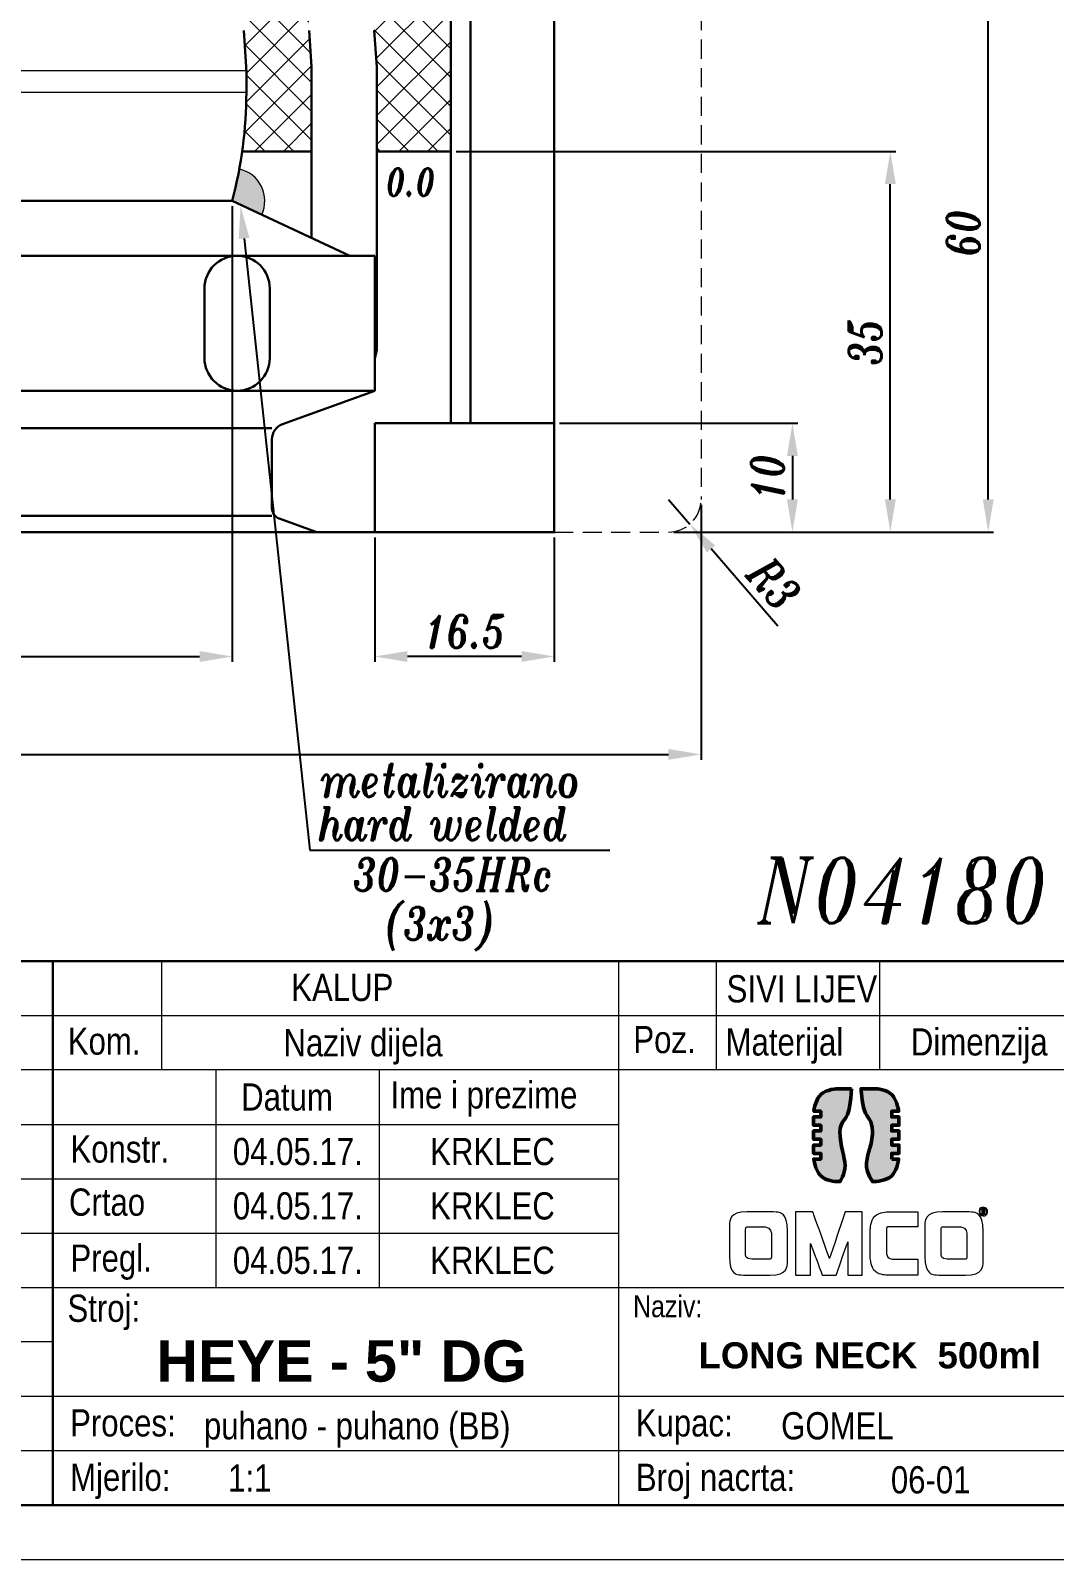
# Model space of a CAD drawing. Extents: x -409 to 623, y -170 to 506.
# Drawn here: x 327.6 to 421.7, y -94.1 to 46.4 of the extents above; entities that cross this region are included whole.
import ezdxf
from ezdxf import colors
from ezdxf.entities.mleader import LeaderData, LeaderLine
from ezdxf.math import Vec2, Vec3

# ---------------------------------------------------------------- set-up
doc = ezdxf.new("R2010")
doc.units = 0
doc.header["$LTSCALE"] = 7
doc.header["$MEASUREMENT"] = 0
doc.linetypes.add('HIDDEN', pattern=[0.375, 0.25, -0.125])
doc.layers.get('0').update_dxf_attribs({"linetype": 'CONTINUOUS', "lineweight": 15})
for name, color, linetype, lineweight in [('2', 2, 'HIDDEN', 15), ('3', 3, 'CONTINUOUS', 30), ('4', 5, 'CONTINUOUS', 50), ('8', 252, 'CONTINUOUS', 15), ('ENGLISH', 252, 'CONTINUOUS', 18)]:
    doc.layers.add(name, color=color, linetype=linetype, lineweight=lineweight)
doc.styles.add('ITALICT', font='ITALICT.shx', dxfattribs={"width": 0.8, "height": 3})
doc.styles.get("Standard").update_dxf_attribs({"font": 'isocp.shx', "height": 3})
doc.styles.add('style2', font='swissc.ttf')
doc.dimstyles.get("Standard").update_dxf_attribs({"dimtxt": 3, "dimasz": 3, "dimexe": 0.5, "dimexo": 0.5, "dimgap": 0.8, "dimtad": 1, "dimdsep": 46, "dimtxsty": 'ITALICT', "dimcen": 0.09, "dimazin": 2, "dimtfac": 1, "dimtmove": 0, "dimatfit": 3, "dimfxl": 1, "dimtolj": 1, "dimtzin": 0, "dimarcsym": 0})

# ---------------------------------------------------------------- blocks, each defined once
blk = doc.blocks.new('*D31')
at = {"color": 0, "linetype": 'ByBlock', "lineweight": -2, "transparency": 16777216}
for p, q in [((280.36, 30.27), (280.36, -11.62)), ((346.16, 30.27), (346.16, -11.62)), ((283.36, -11.12), (343.16, -11.12))]:
    blk.add_line(p, q, dxfattribs=at)
at = {"color": 0, "transparency": 16777216}
for points in [[(283.36, -10.62), (283.36, -11.62), (280.36, -11.12)], [(343.16, -11.62), (343.16, -10.62), (346.16, -11.12)]]:
    blk.add_solid(points, dxfattribs=at)
at = {"color": 0, "transparency": 16777216, "insert": (313.26, -7.84), "char_height": 3, "attachment_point": 5, "style": 'ITALICT'}
blk.add_mtext('\\A1;%%C65.75{}{\\H0.71x;\\C3;\\S+0.05^  0;}', dxfattribs=at)
blk = doc.blocks.new('*D41')
at = {"color": 0, "lineweight": -2, "transparency": 16777216}
for p, q in [((368.58, 60.32), (416.16, 60.32)), ((415.66, 3.32), (415.66, 57.32)), ((386.76, 0.32), (416.16, 0.32))]:
    blk.add_line(p, q, dxfattribs=at)
at = {"color": 0, "transparency": 16777216}
for points in [[(416.16, 57.32), (415.16, 57.32), (415.66, 60.32)], [(415.16, 3.32), (416.16, 3.32), (415.66, 0.32)]]:
    blk.add_solid(points, dxfattribs=at)
at = {"color": 0, "transparency": 16777216, "insert": (413.36, 27.82), "char_height": 3, "attachment_point": 5, "rotation": 90, "style": 'ITALICT'}
blk.add_mtext('\\A1;60', dxfattribs=at)
blk = doc.blocks.new('*D56')
at = {"color": 0, "lineweight": -2, "transparency": 16777216}
for p, q in [((237.26, 2.82), (237.26, -20.62)), ((389.26, 2.82), (389.26, -20.62)), ((240.26, -20.12), (386.26, -20.12))]:
    blk.add_line(p, q, dxfattribs=at)
at = {"color": 0, "transparency": 16777216}
for points in [[(240.26, -19.62), (240.26, -20.62), (237.26, -20.12)], [(386.26, -20.62), (386.26, -19.62), (389.26, -20.12)]]:
    blk.add_solid(points, dxfattribs=at)
at = {"color": 0, "transparency": 16777216, "insert": (313.26, -17.82), "char_height": 3, "attachment_point": 5, "style": 'ITALICT'}
blk.add_mtext('\\A1;%%c152', dxfattribs=at)
blk = doc.blocks.new('*D82')
at = {"color": 0, "lineweight": -2, "transparency": 16777216}
for p, q in [((366.76, 35.32), (407.16, 35.32)), ((406.66, 3.32), (406.66, 32.32)), ((386.76, 0.32), (407.16, 0.32))]:
    blk.add_line(p, q, dxfattribs=at)
at = {"color": 0, "transparency": 16777216}
for points in [[(407.16, 32.32), (406.16, 32.32), (406.66, 35.32)], [(406.16, 3.32), (407.16, 3.32), (406.66, 0.32)]]:
    blk.add_solid(points, dxfattribs=at)
at = {"color": 0, "transparency": 16777216, "insert": (404.36, 17.82), "char_height": 3, "attachment_point": 5, "rotation": 90, "style": 'ITALICT'}
blk.add_mtext('\\A1;35', dxfattribs=at)
blk = doc.blocks.new('*D83')
at = {"color": 0, "lineweight": -2, "transparency": 16777216}
for p, q in [((386.26, 3.32), (388.22, 1.05)), ((396.32, -8.34), (390.18, -1.22))]:
    blk.add_line(p, q, dxfattribs=at)
at = {"color": 0, "transparency": 16777216}
blk.add_solid([(390.56, -0.9), (389.8, -1.55), (388.22, 1.05)], dxfattribs=at)
at = {"color": 0, "transparency": 16777216, "insert": (395.97, -4.41), "char_height": 3, "attachment_point": 5, "rotation": 310.8206, "style": 'ITALICT'}
blk.add_mtext('\\A1;R3', dxfattribs=at)
blk = doc.blocks.new('*D84')
at = {"color": 0, "lineweight": -2, "transparency": 16777216}
for p, q in [((359.26, -0.18), (359.26, -11.62)), ((375.76, -0.18), (375.76, -11.62)), ((372.76, -11.12), (362.26, -11.12))]:
    blk.add_line(p, q, dxfattribs=at)
at = {"color": 0, "transparency": 16777216}
for points in [[(362.26, -10.62), (362.26, -11.62), (359.26, -11.12)], [(372.76, -11.62), (372.76, -10.62), (375.76, -11.12)]]:
    blk.add_solid(points, dxfattribs=at)
at = {"color": 0, "transparency": 16777216, "insert": (367.51, -8.82), "char_height": 3, "attachment_point": 5, "style": 'ITALICT'}
blk.add_mtext('\\A1;16.5', dxfattribs=at)
blk = doc.blocks.new('*D85')
at = {"color": 0, "lineweight": -2, "transparency": 16777216}
for p, q in [((376.26, 10.32), (398.16, 10.32)), ((397.66, 7.32), (397.66, 3.32)), ((386.76, 0.32), (398.16, 0.32))]:
    blk.add_line(p, q, dxfattribs=at)
at = {"color": 0, "transparency": 16777216}
for points in [[(398.16, 7.32), (397.16, 7.32), (397.66, 10.32)], [(397.16, 3.32), (398.16, 3.32), (397.66, 0.32)]]:
    blk.add_solid(points, dxfattribs=at)
at = {"color": 0, "transparency": 16777216, "insert": (395.36, 5.32), "char_height": 3, "attachment_point": 5, "rotation": 90, "style": 'ITALICT'}
blk.add_mtext('\\A1;10', dxfattribs=at)

msp = doc.modelspace()

# ---------------------------------------------------------------- hatches: boundary and pattern name
h = msp.add_hatch(color=256)
edge = h.paths.add_edge_path()
edge.add_arc((318.1676, 40.7683), 39.1115, 190.417947, 194.813824, ccw=False)
edge.add_arc((280.3561, 30.7683), 3, 102.615886, 205.00002)
edge.add_line((277.6372, 29.5004), (280.3561, 30.7683))
h.paths.add_polyline_path([(348.875, 29.5004, 0.4790346), (346.8113, 33.6958, -0.01918298), (346.1561, 30.7683)])
at = {"layer": '4'}
h = msp.add_hatch(color=142, dxfattribs=at)
edge = h.paths.add_edge_path()
edge.add_spline(control_points=[(399.6271, -57.3266), (399.6271, -57.3266), (399.6271, -57.3266), (399.6271, -57.3266), (399.6271, -57.3266), (399.8498, -59.2961), (401.5897, -59.3975), (401.8468, -59.3975), (401.8468, -59.3975), (401.8468, -59.3975), (402.0398, -59.3975), (402.0398, -59.3975), (402.0398, -59.3975), (402.9534, -58.0838), (402.0332, -56.1691), (402.0332, -54.8003), (402.0332, -54.8003), (402.0332, -53.7254), (402.9796, -53.4377), (403.0833, -50.8583), (403.0833, -50.8583), (401.9914, -50.8583), (401.9914, -50.8583), (401.9914, -50.8583), (400.1482, -50.8583), (399.728, -52.28), (399.632, -52.9292)], knot_values=[0.8095238, 0.8095238, 0.8095238, 0.8095238, 0.80952381, 0.80952381, 0.80952381, 0.80952381, 0.85714286, 0.85714286, 0.85714286, 0.85714286, 0.9047619, 0.9047619, 0.9047619, 0.90476191, 0.95238095, 0.95238095, 0.95238095, 0.95238095, 1, 1, 1, 1.04761905, 1.04761905, 1.04761905, 1.04761905, 1.0952381, 1.0952381, 1.0952381, 1.0952381], degree=3, periodic=0)
edge.add_spline(control_points=[(399.632, -52.9292), (399.632, -52.9292), (400.257, -52.9292), (400.257, -52.9292)], knot_values=[0.0952381, 0.0952381, 0.0952381, 0.0952381, 0.14285714, 0.14285714, 0.14285714, 0.14285714], degree=3, periodic=0)
edge.add_spline(control_points=[(400.257, -52.9292), (400.257, -52.9292), (400.257, -52.9292), (400.257, -52.9292), (400.257, -52.9292), (400.257, -52.9292), (400.257, -53.4522), (400.257, -53.4522)], knot_values=[0.14285714, 0.14285714, 0.14285714, 0.14285714, 0.14285714, 0.14285714, 0.14285714, 0.14285714, 0.19047619, 0.19047619, 0.19047619, 0.19047619], degree=3, periodic=0)
edge.add_spline(control_points=[(400.257, -53.4522), (400.257, -53.4522), (400.257, -53.4522), (400.257, -53.4522), (400.257, -53.4522), (400.257, -53.4522), (399.6033, -53.4522), (399.6033, -53.4522)], knot_values=[0.19047619, 0.19047619, 0.19047619, 0.19047619, 0.19047619, 0.19047619, 0.19047619, 0.19047619, 0.23809523, 0.23809523, 0.23809523, 0.23809523], degree=3, periodic=0)
edge.add_spline(control_points=[(399.6033, -53.4522), (399.6033, -53.4522), (399.6033, -53.4522), (399.6033, -53.4522), (399.6033, -53.4522), (399.6033, -53.4522), (399.6033, -54.2207), (399.6033, -54.2207)], knot_values=[0.23809523, 0.23809523, 0.23809523, 0.23809523, 0.23809524, 0.23809524, 0.23809524, 0.23809524, 0.28571428, 0.28571428, 0.28571428, 0.28571428], degree=3, periodic=0)
edge.add_spline(control_points=[(399.6033, -54.2207), (399.6033, -54.2207), (399.6033, -54.2207), (399.6033, -54.2207), (399.6033, -54.2207), (399.6033, -54.2207), (400.257, -54.2207), (400.257, -54.2207)], knot_values=[0.28571428, 0.28571428, 0.28571428, 0.28571428, 0.28571429, 0.28571429, 0.28571429, 0.28571429, 0.33333333, 0.33333333, 0.33333333, 0.33333333], degree=3, periodic=0)
edge.add_spline(control_points=[(400.257, -54.2207), (400.257, -54.2207), (400.257, -54.2207), (400.257, -54.2207), (400.257, -54.2207), (400.257, -54.2207), (400.257, -54.7436), (400.257, -54.7436)], knot_values=[0.33333333, 0.33333333, 0.33333333, 0.33333333, 0.33333333, 0.33333333, 0.33333333, 0.33333333, 0.38095238, 0.38095238, 0.38095238, 0.38095238], degree=3, periodic=0)
edge.add_spline(control_points=[(400.257, -54.7436), (400.257, -54.7436), (400.257, -54.7436), (400.257, -54.7436), (400.257, -54.7436), (400.257, -54.7436), (399.6033, -54.7436), (399.6033, -54.7436)], knot_values=[0.38095238, 0.38095238, 0.38095238, 0.38095238, 0.38095238, 0.38095238, 0.38095238, 0.38095238, 0.42857143, 0.42857143, 0.42857143, 0.42857143], degree=3, periodic=0)
edge.add_spline(control_points=[(399.6033, -54.7436), (399.6033, -54.7436), (399.6033, -54.7436), (399.6033, -54.7436), (399.6033, -54.7436), (399.6033, -54.7436), (399.6033, -55.5121), (399.6033, -55.5121)], knot_values=[0.42857143, 0.42857143, 0.42857143, 0.42857143, 0.42857143, 0.42857143, 0.42857143, 0.42857143, 0.47619047, 0.47619047, 0.47619047, 0.47619047], degree=3, periodic=0)
edge.add_spline(control_points=[(399.6033, -55.5121), (399.6033, -55.5121), (399.6033, -55.5121), (399.6033, -55.5121), (399.6033, -55.5121), (399.6033, -55.5121), (400.257, -55.5121), (400.257, -55.5121)], knot_values=[0.47619047, 0.47619047, 0.47619047, 0.47619047, 0.47619048, 0.47619048, 0.47619048, 0.47619048, 0.52380952, 0.52380952, 0.52380952, 0.52380952], degree=3, periodic=0)
edge.add_spline(control_points=[(400.257, -55.5121), (400.257, -55.5121), (400.257, -55.5121), (400.257, -55.5121), (400.257, -55.5121), (400.257, -55.5121), (400.257, -56.0351), (400.257, -56.0351)], knot_values=[0.52380952, 0.52380952, 0.52380952, 0.52380952, 0.53333333, 0.54285714, 0.55238095, 0.56190476, 0.57142857, 0.57142857, 0.57142857, 0.57142857], degree=3, periodic=0)
edge.add_spline(control_points=[(400.257, -56.0351), (400.257, -56.0351), (400.257, -56.0351), (400.257, -56.0351), (400.257, -56.0351), (400.257, -56.0351), (399.6033, -56.0351), (399.6033, -56.0351)], knot_values=[0.57142857, 0.57142857, 0.57142857, 0.57142857, 0.57142857, 0.57142857, 0.57142857, 0.57142857, 0.61904761, 0.61904761, 0.61904761, 0.61904761], degree=3, periodic=0)
edge.add_spline(control_points=[(399.6033, -56.0351), (399.6033, -56.0351), (399.6033, -56.0351), (399.6033, -56.0351), (399.6033, -56.0351), (399.6033, -56.0351), (399.6033, -56.8036), (399.6033, -56.8036)], knot_values=[0.61904761, 0.61904761, 0.61904761, 0.61904761, 0.61904762, 0.61904762, 0.61904762, 0.61904762, 0.66666666, 0.66666666, 0.66666666, 0.66666666], degree=3, periodic=0)
edge.add_spline(control_points=[(399.6033, -56.8036), (399.6033, -56.8036), (399.6033, -56.8036), (399.6033, -56.8036), (399.6033, -56.8036), (399.6033, -56.8036), (400.257, -56.8036), (400.257, -56.8036)], knot_values=[0.66666666, 0.66666666, 0.66666666, 0.66666666, 0.66666667, 0.66666667, 0.66666667, 0.66666667, 0.71428571, 0.71428571, 0.71428571, 0.71428571], degree=3, periodic=0)
edge.add_spline(control_points=[(400.257, -56.8036), (400.257, -56.8036), (400.257, -56.8036), (400.257, -56.8036), (400.257, -56.8036), (400.257, -56.8036), (400.257, -57.3266), (400.257, -57.3266)], knot_values=[0.71428571, 0.71428571, 0.71428571, 0.71428571, 0.71428571, 0.71428571, 0.71428571, 0.71428572, 0.76190476, 0.76190476, 0.76190476, 0.76190476], degree=3, periodic=0)
edge.add_spline(control_points=[(400.257, -57.3266), (400.257, -57.3266), (400.257, -57.3266), (400.257, -57.3266), (400.257, -57.3266), (400.257, -57.3266), (399.6271, -57.3266), (399.6271, -57.3266)], knot_values=[0.76190476, 0.76190476, 0.76190476, 0.76190476, 0.76190476, 0.76190476, 0.76190476, 0.76190476, 0.8095238, 0.8095238, 0.8095238, 0.8095238], degree=3, periodic=0)
h = msp.add_hatch(color=253, dxfattribs=at)
edge = h.paths.add_edge_path()
edge.add_spline(control_points=[(406.7946, -55.5121), (406.7946, -55.5121), (406.7946, -55.5121), (406.7946, -55.5121), (406.7946, -55.5121), (406.7946, -55.5121), (407.4483, -55.5121), (407.4483, -55.5121)], knot_values=[0.23809524, 0.23809524, 0.23809524, 0.23809524, 0.23809524, 0.23809524, 0.23809524, 0.23809524, 0.28571428, 0.28571428, 0.28571428, 0.28571428], degree=3, periodic=0)
edge.add_spline(control_points=[(407.4483, -55.5121), (407.4483, -55.5121), (407.4483, -55.5121), (407.4483, -55.5121), (407.4483, -55.5121), (407.4483, -55.5121), (407.4483, -54.7436), (407.4483, -54.7436)], knot_values=[0.28571428, 0.28571428, 0.28571428, 0.28571428, 0.28571429, 0.28571429, 0.28571429, 0.28571429, 0.33333333, 0.33333333, 0.33333333, 0.33333333], degree=3, periodic=0)
edge.add_spline(control_points=[(407.4483, -54.7436), (407.4483, -54.7436), (407.4483, -54.7436), (407.4483, -54.7436), (407.4483, -54.7436), (407.4483, -54.7436), (406.7946, -54.7436), (406.7946, -54.7436)], knot_values=[0.33333333, 0.33333333, 0.33333333, 0.33333333, 0.33333333, 0.33333333, 0.33333333, 0.33333333, 0.38095237, 0.38095237, 0.38095237, 0.38095237], degree=3, periodic=0)
edge.add_spline(control_points=[(406.7946, -54.7436), (406.7946, -54.7436), (406.7946, -54.7436), (406.7946, -54.7436), (406.7946, -54.7436), (406.7946, -54.7436), (406.7946, -54.2207), (406.7946, -54.2207)], knot_values=[0.38095237, 0.38095237, 0.38095237, 0.38095237, 0.38095238, 0.38095238, 0.38095238, 0.38095238, 0.42857143, 0.42857143, 0.42857143, 0.42857143], degree=3, periodic=0)
edge.add_spline(control_points=[(406.7946, -54.2207), (406.7946, -54.2207), (406.7946, -54.2207), (406.7946, -54.2207), (406.7946, -54.2207), (406.7946, -54.2207), (407.4483, -54.2207), (407.4483, -54.2207)], knot_values=[0.42857143, 0.42857143, 0.42857143, 0.42857143, 0.42857143, 0.42857143, 0.42857143, 0.42857143, 0.47619047, 0.47619047, 0.47619047, 0.47619047], degree=3, periodic=0)
edge.add_spline(control_points=[(407.4483, -54.2207), (407.4483, -54.2207), (407.4483, -54.2207), (407.4483, -54.2207), (407.4483, -54.2207), (407.4483, -54.2207), (407.4483, -53.4522), (407.4483, -53.4522)], knot_values=[0.47619047, 0.47619047, 0.47619047, 0.47619047, 0.47619048, 0.47619048, 0.47619048, 0.47619048, 0.52380952, 0.52380952, 0.52380952, 0.52380952], degree=3, periodic=0)
edge.add_spline(control_points=[(407.4483, -53.4522), (407.4483, -53.4522), (407.4483, -53.4522), (407.4483, -53.4522), (407.4483, -53.4522), (407.4483, -53.4522), (406.7946, -53.4522), (406.7946, -53.4522)], knot_values=[0.52380952, 0.52380952, 0.52380952, 0.52380952, 0.52380952, 0.52380952, 0.52380952, 0.52380952, 0.57142857, 0.57142857, 0.57142857, 0.57142857], degree=3, periodic=0)
edge.add_spline(control_points=[(406.7946, -53.4522), (406.7946, -53.4522), (406.7946, -53.4522), (406.7946, -53.4522), (406.7946, -53.4522), (406.7946, -53.4522), (406.7946, -52.9292), (406.7946, -52.9292)], knot_values=[0.57142857, 0.57142857, 0.57142857, 0.57142857, 0.57142857, 0.57142857, 0.57142857, 0.57142857, 0.61904761, 0.61904761, 0.61904761, 0.61904761], degree=3, periodic=0)
edge.add_spline(control_points=[(406.7946, -52.9292), (406.7946, -52.9292), (406.7946, -52.9292), (406.7946, -52.9292), (406.7946, -52.9292), (406.7946, -52.9292), (407.4226, -52.9292), (407.4226, -52.9292)], knot_values=[0.61904761, 0.61904761, 0.61904761, 0.61904761, 0.61904762, 0.61904762, 0.61904762, 0.61904762, 0.66666666, 0.66666666, 0.66666666, 0.66666666], degree=3, periodic=0)
edge.add_spline(control_points=[(407.4226, -52.9292), (407.4226, -52.9292), (407.4226, -52.9292), (407.4226, -52.9292), (407.4226, -52.9292), (407.1927, -50.9726), (405.4614, -50.8583), (405.2048, -50.8583), (405.2048, -50.8583), (405.2048, -50.8583), (403.968, -50.8583), (403.968, -50.8583)], knot_values=[0.66666666, 0.66666666, 0.66666666, 0.66666666, 0.66666667, 0.66666667, 0.66666667, 0.66666667, 0.71428571, 0.71428571, 0.71428571, 0.71428572, 0.76190476, 0.76190476, 0.76190476, 0.76190476], degree=3, periodic=0)
edge.add_spline(control_points=[(403.968, -50.8583), (403.968, -50.8583), (403.968, -50.8583), (403.968, -50.8583), (403.968, -50.8583), (404.0718, -53.4377), (405.0187, -53.7254), (405.0187, -54.8003), (405.0187, -54.8003), (405.0187, -56.1691), (404.0982, -58.0838), (405.0118, -59.3975), (405.0118, -59.3975), (405.0118, -59.3975), (405.0745, -59.3975), (405.0745, -59.3975), (405.0745, -59.3975), (406.9177, -59.3975), (407.3294, -57.9758), (407.4214, -57.3266)], knot_values=[0.76190476, 0.76190476, 0.76190476, 0.76190476, 0.76190476, 0.76190476, 0.76190476, 0.76190476, 0.80952381, 0.80952381, 0.80952381, 0.80952381, 0.85714286, 0.85714286, 0.85714286, 0.85714286, 0.9047619, 0.9047619, 0.9047619, 0.90476191, 0.95238095, 0.95238095, 0.95238095, 0.95238095], degree=3, periodic=0)
edge.add_spline(control_points=[(407.4214, -57.3266), (407.4214, -57.3266), (406.7946, -57.3266), (406.7946, -57.3266), (406.7946, -57.3266), (406.7946, -56.8036), (406.7946, -56.8036)], knot_values=[0.95238095, 0.95238095, 0.95238095, 0.95238095, 1, 1, 1, 1.04761905, 1.04761905, 1.04761905, 1.04761905], degree=3, periodic=0)
edge.add_spline(control_points=[(406.7946, -56.8036), (406.7946, -56.8036), (406.7946, -56.8036), (406.7946, -56.8036), (406.7946, -56.8036), (406.7946, -56.8036), (407.4483, -56.8036), (407.4483, -56.8036)], knot_values=[0.04761905, 0.04761905, 0.04761905, 0.04761905, 0.04761905, 0.04761905, 0.04761905, 0.04761905, 0.09523809, 0.09523809, 0.09523809, 0.09523809], degree=3, periodic=0)
edge.add_spline(control_points=[(407.4483, -56.8036), (407.4483, -56.8036), (407.4483, -56.8036), (407.4483, -56.8036), (407.4483, -56.8036), (407.4483, -56.8036), (407.4483, -56.0351), (407.4483, -56.0351)], knot_values=[0.09523809, 0.09523809, 0.09523809, 0.09523809, 0.0952381, 0.0952381, 0.0952381, 0.0952381, 0.14285714, 0.14285714, 0.14285714, 0.14285714], degree=3, periodic=0)
edge.add_spline(control_points=[(407.4483, -56.0351), (407.4483, -56.0351), (407.4483, -56.0351), (407.4483, -56.0351), (407.4483, -56.0351), (407.4483, -56.0351), (406.7946, -56.0351), (406.7946, -56.0351)], knot_values=[0.14285714, 0.14285714, 0.14285714, 0.14285714, 0.14285714, 0.14285714, 0.14285714, 0.14285714, 0.19047619, 0.19047619, 0.19047619, 0.19047619], degree=3, periodic=0)
edge.add_spline(control_points=[(406.7946, -56.0351), (406.7946, -56.0351), (406.7946, -56.0351), (406.7946, -56.0351), (406.7946, -56.0351), (406.7946, -56.0351), (406.7946, -55.5121), (406.7946, -55.5121)], knot_values=[0.19047619, 0.19047619, 0.19047619, 0.19047619, 0.19047619, 0.19047619, 0.19047619, 0.19047619, 0.23809524, 0.23809524, 0.23809524, 0.23809524], degree=3, periodic=0)
at = {"layer": '8'}
h = msp.add_hatch(dxfattribs=at)
h.set_pattern_fill('ANSI37', color=256, scale=15, angle=180, style=0)
edge = h.paths.add_edge_path()
edge.add_line((366.2561, 216.7101), (366.2561, 254.4683))
edge.add_line((366.2561, 254.4683), (339.9261, 254.4683))
edge.add_line((339.9261, 254.4683), (343.7091, 211.829))
edge.add_arc((352.4946, 212.6085), 8.82, 185.07011, 221.241165)
edge.add_arc((304.6561, 170.6683), 54.8, 0, 41.241165, ccw=False)
edge.add_line((359.4561, 170.6683), (359.4561, 167.2683))
edge.add_arc((354.4561, 167.2683), 5, 356.091094, 360, ccw=False)
edge.add_line((359.4444, 166.9274), (359.2177, 163.6091))
edge.add_arc((364.2061, 163.2683), 5, 176.091094, 180)
edge.add_line((359.2061, 163.2683), (359.2061, 46.7683))
edge.add_arc((364.2061, 46.7683), 5, 180, 183.908906)
edge.add_line((359.2177, 46.4274), (359.4444, 43.1091))
edge.add_arc((354.4561, 42.7683), 5, 0, 3.908906, ccw=False)
edge.add_line((359.4561, 42.7683), (359.4561, 35.3183))
edge.add_line((359.4561, 35.3183), (366.2561, 35.3183))
edge.add_line((366.2561, 35.3183), (366.2561, 63.0764))
edge.add_line((366.2561, 63.0764), (366.2561, 104.1273))
edge.add_line((366.2561, 104.1273), (366.2561, 216.7101))
h.paths.add_polyline_path([(347.0745, 35.3183), (353.4561, 35.3183), (353.4561, 42.7683, 0.01705747), (353.4444, 43.1091), (353.2177, 46.4274, -0.01705747), (353.2061, 46.7683), (353.2061, 163.2683, -0.01705747), (353.2177, 163.6091), (353.4444, 166.9274, 0.01705747), (353.4561, 167.2683), (353.4561, 170.6683, 0.18191636), (341.3508, 202.8387, -0.15914963), (337.7326, 211.2987), (333.9025, 254.4683), (328.0432, 254.4683), (331.7561, 210.7685, 0.15914963), (336.8392, 198.8833, -0.18191636), (347.4561, 170.6683), (347.4561, 167.2683, -0.01705747), (347.4444, 166.9274), (347.2177, 163.6091, 0.01705747), (347.2061, 163.2683), (347.2061, 99.392), (347.2061, 46.7683, 0.01705747), (347.2177, 46.4274), (347.4444, 43.1091, -0.01705747), (347.4561, 42.7683), (347.4561, 40.7683, -0.03496424)])
h.paths.add_polyline_path([(347.7072, 138.0666), (347.7072, 145.4083), (350.3322, 145.4083), (350.3322, 138.0666)], flags=16)
h.paths.add_polyline_path([(348.6034, 128.1071), (348.6034, 138.2143), (352.3534, 138.2143), (352.3534, 128.1071)], flags=16)
h.paths.add_polyline_path([(360.4453, 138.0666), (360.4453, 145.4083), (363.0703, 145.4083), (363.0703, 138.0666)], flags=16)
h.paths.add_polyline_path([(361.0799, 127.7311), (361.0799, 137.8382), (364.8299, 137.8382), (364.8299, 127.7311)], flags=16)

# ---------------------------------------------------------------- linework, layer by layer
for p, q in [((339.6579, -39.1371), (339.6579, -49.1371)), ((381.6579, -39.1371), (381.6579, -89.1371)), ((390.6579, -39.1371), (390.6579, -49.1371)), ((405.6579, -39.1371), (405.6579, -49.1371)), ((212.8161, -44.1371), (426.4997, -44.1371)), ((426.4997, -49.1371), (212.8161, -49.1371)), ((344.6579, -49.1371), (344.6579, -69.1371)), ((359.6579, -49.1371), (359.6579, -69.1371)), ((212.8161, -54.1371), (381.6579, -54.1371)), ((212.8161, -59.1371), (381.6579, -59.1371)), ((212.8161, -64.1371), (381.6579, -64.1371)), ((212.8161, -69.1371), (426.4997, -69.1371)), ((329.6579, -74.1371), (212.8161, -74.1371)), ((212.8161, -79.1371), (426.4997, -79.1371)), ((212.8161, -84.1371), (426.4997, -84.1371)), ((11.4997, -94.1371), (431.4997, -94.1371))]:
    msp.add_line(p, q)
msp.add_arc((346.1561, 30.7683), 3, 334.99998, 77.384114)
for points, knots in [([(415.2073, -62.5524), (414.9908, -62.5524), (414.8151, -62.3765), (414.8151, -62.1602), (414.8151, -62.1602), (414.8151, -61.9438), (414.9908, -61.768), (415.2073, -61.768), (415.2073, -61.768), (415.4238, -61.768), (415.5996, -61.9438), (415.5996, -62.1602), (415.5996, -62.1602), (415.5996, -62.3765), (415.4238, -62.5524), (415.2073, -62.5524)], [0, 0, 0, 0, 0.25, 0.25, 0.25, 0.375, 0.5, 0.5, 0.5, 0.625, 0.75, 0.75, 0.75, 0.875, 1, 1, 1, 1]), ([(395.5926, -67.9977), (395.5926, -67.9977), (393.395, -67.9977), (393.395, -67.9977), (393.395, -67.9977), (393.2078, -67.9977), (391.8675, -67.9191), (391.8675, -66.2929), (391.8675, -66.2929), (391.8675, -66.2929), (391.8675, -63.8095), (391.8675, -63.8095), (391.8675, -63.8095), (391.8675, -63.8095), (391.8675, -62.1834), (393.4934, -62.1834), (393.4934, -62.1834), (393.4934, -62.1834), (395.6813, -62.1834), (395.6813, -62.1834), (395.6813, -62.1834), (395.8685, -62.1834), (397.2088, -62.2722), (397.2088, -63.8982), (397.2088, -63.8982), (397.2088, -63.8982), (397.2088, -66.3717), (397.2088, -66.3717), (397.2088, -66.3717), (397.2088, -66.3717), (397.2187, -67.9977), (395.5926, -67.9977)], [0, 0, 0, 0, 0.125, 0.125, 0.125, 0.1875, 0.25, 0.25, 0.25, 0.3125, 0.375, 0.375, 0.375, 0.4375, 0.5, 0.5, 0.5, 0.5625, 0.625, 0.625, 0.625, 0.6875, 0.75, 0.75, 0.75, 0.8125, 0.875, 0.875, 0.875, 0.9375, 1, 1, 1, 1]), ([(402.7472, -67.9977), (402.7472, -67.9977), (402.7472, -64.9526), (402.7472, -64.9526), (402.7472, -64.9526), (402.7472, -64.9526), (401.6829, -67.9977), (401.6829, -67.9977), (401.6829, -67.9977), (401.6829, -67.9977), (400.4017, -67.9977), (400.4017, -67.9977), (400.4017, -67.9977), (400.4017, -67.9977), (399.3178, -65.0904), (399.3178, -65.0904), (399.3178, -65.0904), (399.3178, -65.0904), (399.3178, -67.9977), (399.3178, -67.9977), (399.3178, -67.9977), (399.3178, -67.9977), (397.9478, -67.9977), (397.9478, -67.9977), (397.9478, -67.9977), (397.9478, -67.9977), (397.9478, -62.1834), (397.9478, -62.1834), (397.9478, -62.1834), (397.9478, -62.1834), (399.5344, -62.1834), (399.5344, -62.1834), (399.5344, -62.1834), (399.5344, -62.1834), (401.0619, -66.4704), (401.0619, -66.4704), (401.0619, -66.4704), (401.0619, -66.4704), (402.5205, -62.1834), (402.5205, -62.1834), (402.5205, -62.1834), (402.5205, -62.1834), (404.0778, -62.1834), (404.0778, -62.1834), (404.0778, -62.1834), (404.0778, -62.1834), (404.0778, -67.9977), (404.0778, -67.9977), (404.0778, -67.9977), (404.0778, -67.9977), (402.7472, -67.9977), (402.7472, -67.9977)], [0, 0, 0, 0, 0.07692308, 0.07692308, 0.07692308, 0.11538462, 0.15384615, 0.15384615, 0.15384615, 0.19230769, 0.23076923, 0.23076923, 0.23076923, 0.26923077, 0.30769231, 0.30769231, 0.30769231, 0.34615385, 0.38461538, 0.38461538, 0.38461538, 0.42307692, 0.46153846, 0.46153846, 0.46153846, 0.5, 0.53846154, 0.53846154, 0.53846154, 0.57692308, 0.61538462, 0.61538462, 0.61538462, 0.65384615, 0.69230769, 0.69230769, 0.69230769, 0.73076923, 0.76923077, 0.76923077, 0.76923077, 0.80769231, 0.84615385, 0.84615385, 0.84615385, 0.88461538, 0.92307692, 0.92307692, 0.92307692, 0.96153846, 1, 1, 1, 1]), ([(409.2024, -66.5197), (409.2024, -66.5197), (406.8665, -66.5197), (406.8665, -66.5197), (406.8665, -66.5197), (406.2948, -66.5197), (406.2948, -65.8592), (406.2948, -65.8592), (406.2948, -65.8592), (406.2948, -65.8592), (406.2948, -63.7602), (406.2948, -63.7602), (406.2948, -63.7602), (406.2948, -63.573), (406.4822, -63.5632), (406.4822, -63.5632), (406.4822, -63.5632), (406.4822, -63.5632), (409.2024, -63.5632), (409.2024, -63.5632), (409.2024, -63.5632), (409.2024, -63.5632), (409.2024, -62.1834), (409.2024, -62.1834), (409.2024, -62.1834), (409.2024, -62.1834), (406.4429, -62.1834), (406.4429, -62.1834), (406.4429, -62.1834), (404.8168, -62.1834), (404.8168, -63.8095), (404.8168, -63.8095), (404.8168, -63.8095), (404.8168, -63.8095), (404.8168, -66.2929), (404.8168, -66.2929), (404.8168, -66.2929), (404.8168, -67.9191), (406.157, -67.9977), (406.3442, -67.9977), (406.3442, -67.9977), (406.3442, -67.9977), (409.2024, -67.9977), (409.2024, -67.9977), (409.2024, -67.9977), (409.2024, -67.9977), (409.2024, -66.5197), (409.2024, -66.5197)], [0, 0, 0, 0, 0.08333333, 0.08333333, 0.08333333, 0.125, 0.16666667, 0.16666667, 0.16666667, 0.20833333, 0.25, 0.25, 0.25, 0.29166667, 0.33333333, 0.33333333, 0.33333333, 0.375, 0.41666667, 0.41666667, 0.41666667, 0.45833333, 0.5, 0.5, 0.5, 0.54166667, 0.58333333, 0.58333333, 0.58333333, 0.625, 0.66666667, 0.66666667, 0.66666667, 0.70833333, 0.75, 0.75, 0.75, 0.79166667, 0.83333333, 0.83333333, 0.83333333, 0.875, 0.91666667, 0.91666667, 0.91666667, 0.95833333, 1, 1, 1, 1]), ([(413.5678, -67.9977), (413.5678, -67.9977), (411.3702, -67.9977), (411.3702, -67.9977), (411.3702, -67.9977), (411.183, -67.9977), (409.8429, -67.9191), (409.8429, -66.2929), (409.8429, -66.2929), (409.8429, -66.2929), (409.843, -63.8095), (409.843, -63.8095), (409.843, -63.8095), (409.843, -63.8095), (409.8429, -62.1834), (411.4688, -62.1834), (411.4688, -62.1834), (411.4688, -62.1834), (413.6567, -62.1834), (413.6567, -62.1834), (413.6567, -62.1834), (413.8438, -62.1834), (415.1841, -62.2722), (415.1841, -63.8982), (415.1841, -63.8982), (415.1841, -63.8982), (415.1841, -66.3717), (415.1841, -66.3717), (415.1841, -66.3717), (415.1841, -66.3717), (415.1939, -67.9977), (413.5678, -67.9977)], [0, 0, 0, 0, 0.125, 0.125, 0.125, 0.1875, 0.25, 0.25, 0.25, 0.3125, 0.375, 0.375, 0.375, 0.4375, 0.5, 0.5, 0.5, 0.5625, 0.625, 0.625, 0.625, 0.6875, 0.75, 0.75, 0.75, 0.8125, 0.875, 0.875, 0.875, 0.9375, 1, 1, 1, 1]), ([(415.2073, -61.8544), (415.0396, -61.8544), (414.9016, -61.9924), (414.9016, -62.1602), (414.9016, -62.1602), (414.9016, -62.3279), (415.0396, -62.4657), (415.2073, -62.4657), (415.2073, -62.4657), (415.3751, -62.4657), (415.5131, -62.3279), (415.5131, -62.1602), (415.5131, -62.1602), (415.5131, -61.9924), (415.3751, -61.8544), (415.2073, -61.8544)], [0, 0, 0, 0, 0.25, 0.25, 0.25, 0.375, 0.5, 0.5, 0.5, 0.625, 0.75, 0.75, 0.75, 0.875, 1, 1, 1, 1]), ([(415.2965, -62.2277), (415.2965, -62.2277), (415.3778, -62.352), (415.3778, -62.352), (415.3778, -62.352), (415.3778, -62.352), (415.2695, -62.352), (415.2695, -62.352), (415.2695, -62.352), (415.2695, -62.352), (415.202, -62.2413), (415.202, -62.2413), (415.202, -62.2413), (415.202, -62.2413), (415.1585, -62.2413), (415.1585, -62.2413), (415.1585, -62.2413), (415.1585, -62.2413), (415.1585, -62.352), (415.1585, -62.352), (415.1585, -62.352), (415.1585, -62.352), (415.0612, -62.352), (415.0612, -62.352), (415.0612, -62.352), (415.0612, -62.352), (415.0612, -61.9546), (415.0612, -61.9546), (415.0612, -61.9546), (415.0612, -61.9546), (415.2344, -61.9546), (415.2344, -61.9546), (415.2344, -61.9546), (415.2668, -61.9546), (415.3859, -61.9546), (415.3859, -62.0978), (415.3859, -62.0978), (415.3859, -62.1735), (415.34, -62.2113), (415.2965, -62.2277)], [0, 0, 0, 0, 0.1, 0.1, 0.1, 0.15, 0.2, 0.2, 0.2, 0.25, 0.3, 0.3, 0.3, 0.35, 0.4, 0.4, 0.4, 0.45, 0.5, 0.5, 0.5, 0.55, 0.6, 0.6, 0.6, 0.65, 0.7, 0.7, 0.7, 0.75, 0.8, 0.8, 0.8, 0.85, 0.9, 0.9, 0.9, 0.95, 1, 1, 1, 1]), ([(415.21, -62.0383), (415.21, -62.0383), (415.1585, -62.0383), (415.1585, -62.0383), (415.1585, -62.0383), (415.1585, -62.0383), (415.1585, -62.1627), (415.1585, -62.1627), (415.1585, -62.1627), (415.1585, -62.1627), (415.21, -62.1627), (415.21, -62.1627), (415.21, -62.1627), (415.2614, -62.1627), (415.283, -62.1438), (415.283, -62.0978), (415.283, -62.0978), (415.283, -62.0519), (415.2614, -62.0383), (415.21, -62.0383)], [0, 0, 0, 0, 0.2, 0.2, 0.2, 0.3, 0.4, 0.4, 0.4, 0.5, 0.6, 0.6, 0.6, 0.7, 0.8, 0.8, 0.8, 0.9, 1, 1, 1, 1]), ([(395.7305, -64.2332), (395.7305, -64.2332), (395.7305, -63.5632), (395.159, -63.5632), (395.159, -63.5632), (395.159, -63.5632), (393.533, -63.5632), (393.533, -63.5632), (393.533, -63.5632), (393.533, -63.5632), (393.3457, -63.573), (393.3457, -63.7602), (393.3457, -63.7602), (393.3457, -63.7602), (393.3457, -65.8592), (393.3457, -65.8592), (393.3457, -65.8592), (393.3457, -65.8592), (393.3457, -66.5197), (393.9173, -66.5197), (393.9173, -66.5197), (393.9173, -66.5197), (395.5433, -66.5197), (395.5433, -66.5197), (395.5433, -66.5197), (395.5433, -66.5197), (395.7305, -66.5197), (395.7305, -66.3324), (395.7305, -66.3324), (395.7305, -66.3324), (395.7305, -64.2332), (395.7305, -64.2332)], [0, 0, 0, 0, 0.125, 0.125, 0.125, 0.1875, 0.25, 0.25, 0.25, 0.3125, 0.375, 0.375, 0.375, 0.4375, 0.5, 0.5, 0.5, 0.5625, 0.625, 0.625, 0.625, 0.6875, 0.75, 0.75, 0.75, 0.8125, 0.875, 0.875, 0.875, 0.9375, 1, 1, 1, 1]), ([(413.7058, -64.2332), (413.7058, -64.2332), (413.7058, -63.5632), (413.1342, -63.5632), (413.1342, -63.5632), (413.1342, -63.5632), (411.5083, -63.5632), (411.5083, -63.5632), (411.5083, -63.5632), (411.5083, -63.5632), (411.3209, -63.573), (411.3209, -63.7602), (411.3209, -63.7602), (411.3209, -63.7602), (411.3209, -65.8592), (411.3209, -65.8592), (411.3209, -65.8592), (411.3209, -65.8592), (411.3209, -66.5197), (411.8926, -66.5197), (411.8926, -66.5197), (411.8926, -66.5197), (413.5186, -66.5197), (413.5186, -66.5197), (413.5186, -66.5197), (413.5186, -66.5197), (413.7058, -66.5197), (413.7058, -66.3324), (413.7058, -66.3324), (413.7058, -66.3324), (413.7058, -64.2332), (413.7058, -64.2332)], [0, 0, 0, 0, 0.125, 0.125, 0.125, 0.1875, 0.25, 0.25, 0.25, 0.3125, 0.375, 0.375, 0.375, 0.4375, 0.5, 0.5, 0.5, 0.5625, 0.625, 0.625, 0.625, 0.6875, 0.75, 0.75, 0.75, 0.8125, 0.875, 0.875, 0.875, 0.9375, 1, 1, 1, 1])]:
    msp.add_open_spline(points, degree=3, knots=knots)
at = {"layer": '2'}
for p, q in [((389.2561, 184.7183), (389.2561, 3.3183)), ((375.7561, 0.3183), (386.2561, 0.3183))]:
    msp.add_line(p, q, dxfattribs=at)
msp.add_arc((386.2561, 3.3183), 3, 270, 0, dxfattribs=at)
at = {"layer": '3'}
for p, q in [((366.2561, 279.4683), (366.2561, 10.3183)), ((375.7561, 279.4683), (375.7561, 0.2183)), ((368.0759, 60.3183), (368.0759, 10.3183)), ((347.2177, 46.4274), (347.4444, 43.1091)), ((353.2177, 46.4274), (353.4444, 43.1091)), ((359.2177, 46.4274), (359.4444, 43.1091)), ((347.4561, 42.7683), (347.4561, 40.7683)), ((353.4561, 42.7683), (353.4561, 27.3642)), ((359.4561, 42.7683), (359.4561, 17.3412)), ((347.0745, 35.3183), (353.4561, 35.3183)), ((359.4561, 35.3183), (366.2561, 35.3183)), ((313.2561, 30.7683), (346.1561, 30.7683)), ((346.1561, 30.7683), (356.9763, 25.7227)), ((313.2561, 25.7227), (359.2561, 25.7227)), ((359.2561, 25.7227), (359.2561, 13.3178)), ((343.6086, 22.7227), (343.6086, 16.3178)), ((349.6086, 22.7227), (349.6086, 16.3178)), ((359.2561, 13.3178), (313.2561, 13.3178)), ((350.793, 10.2375), (359.2561, 13.3178)), ((313.2561, 9.8783), (349.8061, 9.8783)), ((359.2561, 10.3183), (375.7561, 10.3183)), ((359.2561, 10.3183), (359.2561, 0.3183)), ((349.8061, 8.8279), (349.8061, 2.5185)), ((349.8061, 1.8183), (313.2561, 1.8183)), ((350.4641, 1.5788), (353.9273, 0.3183)), ((313.2561, 0.3183), (375.7561, 0.3183)), ((212.8161, -39.1371), (426.4997, -39.1371)), ((329.6579, -39.1371), (329.6579, -89.1371)), ((31.4997, -89.1371), (426.4997, -89.1371)), ((212.8161, -89.1371), (426.4997, -89.1371))]:
    msp.add_line(p, q, dxfattribs=at)
for centre, radius, start, end in [((342.4561, 42.7683), 5, 0, 3.908906), ((348.4561, 42.7683), 5, 0, 3.908906), ((354.4561, 42.7683), 5, 0, 3.908906), ((308.3445, 40.7683), 39.1115, 345.186176, 0), ((346.6086, 22.7227), 3, 0, 180), ((356.4561, 17.3412), 3, 338.96053, 0), ((346.6086, 16.3178), 3, 180, 0), ((351.3061, 8.8279), 1.5, 110, 180), ((350.8061, 2.5185), 1, 180, 250)]:
    msp.add_arc(centre, radius, start, end, dxfattribs=at)
at = {"layer": '4', "color": 142}
msp.add_open_spline([(403.0833, -50.8583), (403.0833, -50.8583), (401.9914, -50.8583), (401.9914, -50.8583), (401.9914, -50.8583), (400.1482, -50.8583), (399.728, -52.28), (399.632, -52.9292), (399.632, -52.9292), (399.632, -52.9292), (400.257, -52.9292), (400.257, -52.9292), (400.257, -52.9292), (400.257, -52.9292), (400.257, -53.4522), (400.257, -53.4522), (400.257, -53.4522), (400.257, -53.4522), (399.6033, -53.4522), (399.6033, -53.4522), (399.6033, -53.4522), (399.6033, -53.4522), (399.6033, -54.2207), (399.6033, -54.2207), (399.6033, -54.2207), (399.6033, -54.2207), (400.257, -54.2207), (400.257, -54.2207), (400.257, -54.2207), (400.257, -54.2207), (400.257, -54.7436), (400.257, -54.7436), (400.257, -54.7436), (400.257, -54.7436), (399.6033, -54.7436), (399.6033, -54.7436), (399.6033, -54.7436), (399.6033, -54.7436), (399.6033, -55.5121), (399.6033, -55.5121), (399.6033, -55.5121), (399.6033, -55.5121), (400.257, -55.5121), (400.257, -55.5121), (400.257, -55.5121), (400.257, -55.5121), (400.257, -56.0351), (400.257, -56.0351), (400.257, -56.0351), (400.257, -56.0351), (399.6033, -56.0351), (399.6033, -56.0351), (399.6033, -56.0351), (399.6033, -56.0351), (399.6033, -56.8036), (399.6033, -56.8036), (399.6033, -56.8036), (399.6033, -56.8036), (400.257, -56.8036), (400.257, -56.8036), (400.257, -56.8036), (400.257, -56.8036), (400.257, -57.3266), (400.257, -57.3266), (400.257, -57.3266), (400.257, -57.3266), (399.6271, -57.3266), (399.6271, -57.3266), (399.6271, -57.3266), (399.8498, -59.2961), (401.5897, -59.3975), (401.8468, -59.3975), (401.8468, -59.3975), (401.8468, -59.3975), (402.0398, -59.3975), (402.0398, -59.3975), (402.0398, -59.3975), (402.9534, -58.0838), (402.0332, -56.1691), (402.0332, -54.8003), (402.0332, -54.8003), (402.0332, -53.7254), (402.9796, -53.4377), (403.0833, -50.8583)], degree=3, knots=[0, 0, 0, 0, 0.04761905, 0.04761905, 0.04761905, 0.07142857, 0.0952381, 0.0952381, 0.0952381, 0.11904762, 0.14285714, 0.14285714, 0.14285714, 0.16666667, 0.19047619, 0.19047619, 0.19047619, 0.21428571, 0.23809524, 0.23809524, 0.23809524, 0.26190476, 0.28571429, 0.28571429, 0.28571429, 0.30952381, 0.33333333, 0.33333333, 0.33333333, 0.35714286, 0.38095238, 0.38095238, 0.38095238, 0.4047619, 0.42857143, 0.42857143, 0.42857143, 0.45238095, 0.47619048, 0.47619048, 0.47619048, 0.5, 0.52380952, 0.52380952, 0.52380952, 0.54761905, 0.57142857, 0.57142857, 0.57142857, 0.5952381, 0.61904762, 0.61904762, 0.61904762, 0.64285714, 0.66666667, 0.66666667, 0.66666667, 0.69047619, 0.71428571, 0.71428571, 0.71428571, 0.73809524, 0.76190476, 0.76190476, 0.76190476, 0.78571429, 0.80952381, 0.80952381, 0.80952381, 0.83333333, 0.85714286, 0.85714286, 0.85714286, 0.88095238, 0.9047619, 0.9047619, 0.9047619, 0.92857143, 0.95238095, 0.95238095, 0.95238095, 0.97619048, 1, 1, 1, 1], dxfattribs=at)
at = {"layer": '4', "color": 253}
msp.add_open_spline([(406.7946, -57.3266), (406.7946, -57.3266), (406.7946, -56.8036), (406.7946, -56.8036), (406.7946, -56.8036), (406.7946, -56.8036), (407.4483, -56.8036), (407.4483, -56.8036), (407.4483, -56.8036), (407.4483, -56.8036), (407.4483, -56.0351), (407.4483, -56.0351), (407.4483, -56.0351), (407.4483, -56.0351), (406.7946, -56.0351), (406.7946, -56.0351), (406.7946, -56.0351), (406.7946, -56.0351), (406.7946, -55.5121), (406.7946, -55.5121), (406.7946, -55.5121), (406.7946, -55.5121), (407.4483, -55.5121), (407.4483, -55.5121), (407.4483, -55.5121), (407.4483, -55.5121), (407.4483, -54.7436), (407.4483, -54.7436), (407.4483, -54.7436), (407.4483, -54.7436), (406.7946, -54.7436), (406.7946, -54.7436), (406.7946, -54.7436), (406.7946, -54.7436), (406.7946, -54.2207), (406.7946, -54.2207), (406.7946, -54.2207), (406.7946, -54.2207), (407.4483, -54.2207), (407.4483, -54.2207), (407.4483, -54.2207), (407.4483, -54.2207), (407.4483, -53.4522), (407.4483, -53.4522), (407.4483, -53.4522), (407.4483, -53.4522), (406.7946, -53.4522), (406.7946, -53.4522), (406.7946, -53.4522), (406.7946, -53.4522), (406.7946, -52.9292), (406.7946, -52.9292), (406.7946, -52.9292), (406.7946, -52.9292), (407.4226, -52.9292), (407.4226, -52.9292), (407.4226, -52.9292), (407.1927, -50.9726), (405.4614, -50.8583), (405.2048, -50.8583), (405.2048, -50.8583), (405.2048, -50.8583), (403.968, -50.8583), (403.968, -50.8583), (403.968, -50.8583), (404.0718, -53.4377), (405.0187, -53.7254), (405.0187, -54.8003), (405.0187, -54.8003), (405.0187, -56.1691), (404.0982, -58.0838), (405.0118, -59.3975), (405.0118, -59.3975), (405.0118, -59.3975), (405.0745, -59.3975), (405.0745, -59.3975), (405.0745, -59.3975), (406.9177, -59.3975), (407.3294, -57.9758), (407.4214, -57.3266), (407.4214, -57.3266), (407.4214, -57.3266), (406.7946, -57.3266), (406.7946, -57.3266)], degree=3, knots=[0, 0, 0, 0, 0.04761905, 0.04761905, 0.04761905, 0.07142857, 0.0952381, 0.0952381, 0.0952381, 0.11904762, 0.14285714, 0.14285714, 0.14285714, 0.16666667, 0.19047619, 0.19047619, 0.19047619, 0.21428571, 0.23809524, 0.23809524, 0.23809524, 0.26190476, 0.28571429, 0.28571429, 0.28571429, 0.30952381, 0.33333333, 0.33333333, 0.33333333, 0.35714286, 0.38095238, 0.38095238, 0.38095238, 0.4047619, 0.42857143, 0.42857143, 0.42857143, 0.45238095, 0.47619048, 0.47619048, 0.47619048, 0.5, 0.52380952, 0.52380952, 0.52380952, 0.54761905, 0.57142857, 0.57142857, 0.57142857, 0.5952381, 0.61904762, 0.61904762, 0.61904762, 0.64285714, 0.66666667, 0.66666667, 0.66666667, 0.69047619, 0.71428571, 0.71428571, 0.71428571, 0.73809524, 0.76190476, 0.76190476, 0.76190476, 0.78571429, 0.80952381, 0.80952381, 0.80952381, 0.83333333, 0.85714286, 0.85714286, 0.85714286, 0.88095238, 0.9047619, 0.9047619, 0.9047619, 0.92857143, 0.95238095, 0.95238095, 0.95238095, 0.97619048, 1, 1, 1, 1], dxfattribs=at)
at = {"layer": '8'}
for p, q in [((313.2561, 42.7683), (347.4561, 42.7683)), ((313.2561, 40.7683), (347.4561, 40.7683))]:
    msp.add_line(p, q, dxfattribs=at)

# ---------------------------------------------------------------- texts
at = {"style": 'ITALICT', "width": 0.8}
for s, height, p in [('0.0', 2.5, (360.2948, 31.2486)), ('metalizirano', 3, (354.294, -24.0099)), ('30-35HRc', 3, (357.2809, -32.6612)), ('N04180', 6, (394.4453, -35.6309)), ('(3x3)', 3, (360.2798, -37.157))]:
    msp.add_text(s, height=height, dxfattribs=at).set_placement(p)
at = {"style": 'style2'}
for s, height, p in [('KALUP', 2.5, (351.5836, -42.7969)), ('SIVI LIJEV', 2.5, (391.611, -42.9214)), ('Kom.', 2.5, (331.042, -47.7322)), ('Naziv dijela', 2.5, (350.8703, -47.8833)), ('Poz.', 2.5, (383.0367, -47.5867)), ('Materijal', 2.5, (391.5127, -47.8085)), ('Dimenzija', 2.5, (408.5524, -47.804)), ('Datum', 2.5, (346.9823, -52.8664)), ('Ime i prezime', 2.5, (360.706, -52.6783)), ('Konstr.', 2.5, (331.2841, -57.6522)), ('04.05.17.', 2.5, (346.2169, -57.8825)), ('KRKLEC', 2.5, (364.3597, -57.8825)), ('Crtao', 2.5, (331.1511, -62.5351)), ('04.05.17.', 2.5, (346.2169, -62.8825)), ('KRKLEC', 2.5, (364.3597, -62.8825)), ('Pregl.', 2.5, (331.2841, -67.6839)), ('04.05.17.', 2.5, (346.2169, -67.8825)), ('KRKLEC', 2.5, (364.3597, -67.8825)), ('Stroj:', 2.5, (331.0118, -72.2925)), ('Naziv:', 2, (383.0118, -71.8652)), ('Proces:', 2.5, (331.254, -82.8327)), ('puhano - puhano (BB)', 2.5, (343.5599, -83.1014)), ('Kupac:', 2.5, (383.254, -82.8327)), ('GOMEL', 2.5, (396.621, -83.1014)), ('Mjerilo:', 2.5, (331.254, -87.8327)), ('1:1', 2.5, (345.7779, -87.9087)), ('Broj nacrta:', 2.5, (383.267, -87.8356)), ('06-01', 2.5, (406.7101, -88.0671))]:
    msp.add_text(s, height=height, dxfattribs=at).set_placement(p)
at = {"attachment_point": 1}
for s, insert, char_height, width in [('{\\fArial|b1|i0|c238|p34;HEYE - 5" DG}', (339.1811, -73.9968), 3.8, 38.107033), ('{\\fArial|b1|i0|c238|p34;LONG NECK  500ml}', (389.0314, -74.1722), 2.4, 52.631647)]:
    msp.add_mtext(s, dxfattribs=dict(at, insert=insert, char_height=char_height, width=width))
at = {"layer": 'ENGLISH', "style": 'ITALICT', "width": 0.8}
msp.add_text('hard welded', height=3, dxfattribs=at).set_placement((354.0455, -28.0122))

# ---------------------------------------------------------------- dimensions: what is measured, and where the dimension line sits
for base, p2, picture, middle in [((415.658, 60.3183), (368.0759, 60.3183), '*D41', (415.658, 27.8183)), ((406.658, 35.3183), (366.2561, 35.3183), '*D82', (406.658, 17.8183))]:
    dim = msp.add_linear_dim(base=base, p1=(386.2561, 0.3183), p2=p2, angle=90, dimstyle='Standard', override={"dimtmove": 0})
    dim.commit()
    dim.dimension.update_dxf_attribs({"geometry": picture, "text_midpoint": middle, "dimtype": 160})
dim = msp.add_linear_dim(base=(346.1561, -11.1219), p1=(280.3561, 30.7683), p2=(346.1561, 30.7683), text='%%C65.75{}{\\H0.71x;\\C3;\\S+0.05^  0;}', dimstyle='Standard', override={"dimpost": '%%C<>', "dimtp": 0.05, "dimfxl": 1.5, "dimtzin": 8, "dimarcsym": 1})
dim.commit()
dim.dimension.update_dxf_attribs({"geometry": '*D31', "text_midpoint": (313.2561, -7.8369)})
dim = msp.add_linear_dim(base=(397.658, 0.3183), p1=(375.7561, 10.3183), p2=(386.2561, 0.3183), angle=90, dimstyle='Standard', override={"dimtmove": 0})
dim.commit()
dim.dimension.update_dxf_attribs({"geometry": '*D85', "text_midpoint": (395.358, 5.3183)})
dim = msp.add_linear_dim(base=(389.2561, -20.1219), p1=(237.2561, 3.3183), p2=(389.2561, 3.3183), text='%%c<>', dimstyle='Standard', override={"dimtmove": 0})
dim.commit()
dim.dimension.update_dxf_attribs({"geometry": '*D56', "text_midpoint": (313.2561, -20.1219), "dimtype": 160})
dim = msp.add_radius_dim(center=(386.2561, 3.3183), mpoint=(388.2172, 1.048), dimstyle='Standard')
dim.commit()
dim.dimension.update_dxf_attribs({"geometry": '*D83', "text_midpoint": (395.9717, -4.4107)})
dim = msp.add_linear_dim(base=(359.2561, -11.1219), p1=(375.7561, 0.3183), p2=(359.2561, 0.3183), dimstyle='Standard')
dim.commit()
dim.dimension.update_dxf_attribs({"geometry": '*D84', "text_midpoint": (367.5061, -8.8219)})

# ---------------------------------------------------------------- leaders
ml = msp.add_multileader_mtext('Standard')
ml.set_content('', color=256)
ml.set_leader_properties()
ml.build(insert=Vec2(0, 0))
ml.multileader.update_dxf_attribs({"text_right_attachment_type": 6, "dogleg_length": 0.36, "arrow_head_size": 3})
ctx = ml.context
ctx.base_point, ctx.arrow_head_size, ctx.plane_origin = Vec3(380.8736, -28.9163), 3, Vec3(319.8582, -80.9085)
ctx.right_attachment, ctx.attachment_type = 6, 2
notes = []
notes.append((ctx, [(0, (1, 1, 0), (353.2927, -28.9163), (1, 0), 27.5809, [(0, [(346.9298, 30.2983)], 0, [])])]))
ctx.mtext.insert, ctx.mtext.flow_direction = Vec3(382.8736, -28.9163), 5
for ctx, leaders in notes:
    for number, flags, end, landing, length, lines in leaders:
        leader = LeaderData()
        leader.index, (leader.has_last_leader_line, leader.has_dogleg_vector, leader.attachment_direction) = number, flags
        leader.last_leader_point, leader.dogleg_vector, leader.dogleg_length = Vec3(end), Vec3(landing), length
        for number, points, colour, breaks in lines:
            line = LeaderLine()
            line.index, line.vertices, line.color, line.breaks = number, Vec3.list(points), colors.encode_raw_color(colour), breaks
            leader.lines.append(line)
        ctx.leaders.append(leader)

doc.saveas('drawing.dxf')
